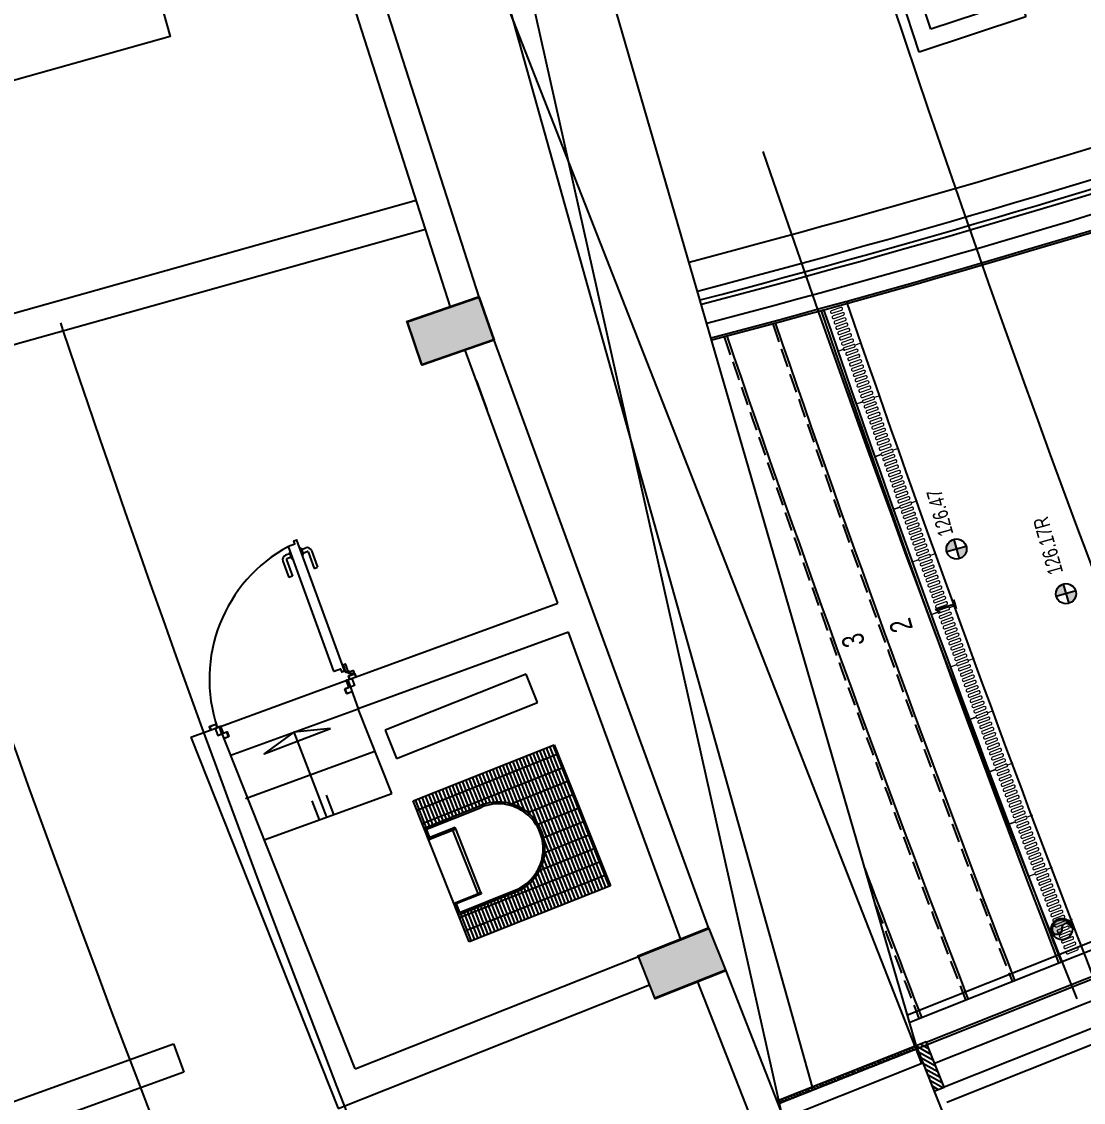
# Model space of a CAD drawing. Header units: centimetres. Extents: x 139057 to 200038, y 34824 to 80516.
# Drawn here: x 172895 to 173594, y 60228 to 60940 of the extents above; entities that cross this region are included whole.
import ezdxf

# ---------------------------------------------------------------- set-up
doc = ezdxf.new("R2010")
doc.units = ezdxf.units.CM
doc.header["$LTSCALE"] = 100
for name, pattern in [('A0SHT-SGRM$0$HIDDEN', [9.524999999999999, 6.35, -3.175]), ('BASE130.50$0$HIDDEN', [9.524999999999999, 6.35, -3.175]), ('HIDDEN', [0.5, 0.25, -0.25]), ('HIDDEN2', [0.175, 0.125, -0.05])]:
    doc.linetypes.add(name, pattern=pattern)
doc.layers.get('0').update_dxf_attribs({"lineweight": 0})
for name, color, linetype in [('0-XREF', 7, 'Continuous'), ('0.05', 57, 'Continuous'), ('0.10', 8, 'Continuous'), ('0.10 Intonaco', 8, 'Continuous'), ('0.15', 9, 'Continuous'), ('0.15 E1-E2_Serramenti', 9, 'Continuous'), ('0.20 Cementi Armati', 4, 'Continuous'), ('0.20 Murature', 50, 'Continuous'), ('0.20 Vetrate', 3, 'Continuous'), ('A-50-TESTI', 7, 'Continuous'), ('A-BALAUSTRA-CANALINA BICI', 1, 'Continuous'), ('A-COSTR', 1, 'Continuous'), ('A-QUOTE ALTIMETRICHE', 1, 'Continuous'), ('A-SCALA', 1, 'Continuous'), ('A-SCALA-PEDATA-SOTTO', 2, 'HIDDEN2'), ('A_PROIEZ SOPRA', 253, 'HIDDEN'), ('A_PROIEZ SOTTO', 252, 'Continuous'), ('A_RIV_PIETRA', 3, 'Continuous'), ('E1-E2_124$0$A-ANNO-TEXT', 7, 'Continuous'), ('E1-E2_124$0$A-BYND', 7, 'Continuous')]:
    doc.layers.add(name, color=color, linetype=linetype)
doc.layers.add('410_STRUTTURE_001-AM_0', color=7, linetype='Continuous', lineweight=0)
doc.layers.add('L_canaline scale', color=7, linetype='Continuous', lineweight=0, true_color=0x5b5b5b)
doc.layers.add('M_FOROMETRIE', color=7, linetype='Continuous', true_color=0xfa05cd)
doc.styles.get("Standard").update_dxf_attribs({"font": 'arial.ttf'})

# ---------------------------------------------------------------- blocks, each defined once
blk = doc.blocks.new('carotatrice 140')
h = blk.add_hatch(color=256)
edge = h.paths.add_edge_path()
edge.add_arc((-0.1059836360490228, 0.0001875981688499451), 62.49999999570016, -90.20196108935022, 90.20196108935028, ccw=False)
edge.add_arc((-0.1084911930159088, -31.24999738774146), 31.25018571027872, 269.6006753158089, 449.8010872161902)
edge.add_arc((-0.1603714909131422, 31.24991349480542), 31.25032499402602, 89.89656760042521, 270.29403250654775, ccw=False)
edge.add_arc((-0.2151232830097673, 62.50019412387371), 0.1111659710214659, 180.2034860361724, 359.9966212421752, ccw=False)
blk.add_lwpolyline([(-0.326288552954793, 62.49979931861162, -1.003531113011555), (-0.326288552954793, -62.49942412227392, 1.001750454913192), (-6.724148988723755e-07, 0, -1.003474564946119), (-0.103957312181592, 62.50018756836653, -0.9981963915986242)], format="xyb", close=True)
blk.add_circle((-0.1059836354106665, 0.0001875832676887512), 70)
blk = doc.blocks.new('canalina scale')
at = {"layer": 'L_canaline scale'}
for points in [[(-0.01618929952383768, -39.52620810829103), (0, 0)], [(-9.250910729169867, -114.7603216171265), (-9.223864287137994, -48.72634356282651)], [(9.183946155011645, -48.73388310149312), (9.156899712979772, -114.7678611557931)], [(27.59175660461186, -48.74142264202238), (27.56471016257999, -114.7754006963223)], [(45.97252061218021, -114.7829402312637), (45.99956705421209, -48.74896217882634)], [(64.40737749636172, -48.75650172121824), (64.38033105432986, -114.7904797755182)], [(82.78814150393008, -114.7980193141848), (82.81518794596194, -48.76404126174749)], [(101.2229983881116, -48.77158080041411), (101.1959519535303, -114.8055588509888)], [(119.6037623956799, -114.8130983933807), (119.6308088451624, -48.77912033721807)], [(138.038619287312, -48.78665987960997), (138.0115728452801, -114.8206379339099)], [(156.4193832874298, -114.8281774744392), (156.4464297294617, -48.79419941827658)], [(174.8542401790619, -48.8017389532179), (174.82719373703, -114.8357170093805)], [(193.2350041791796, -114.843256553635), (193.2620506286621, -48.80927849374715)], [(211.6698610708117, -48.81681803613905), (211.6428146287799, -114.8507960923016)], [(230.0506250709295, -114.8583356291056), (230.0776715129614, -48.82435757666831)], [(248.4854819625616, -48.83189711160962), (248.4584355205297, -114.8658751677722)], [(266.8662459626794, -114.8734147120268), (266.8932924121618, -48.83943665213888)], [(285.2740564122796, -114.8809542506934), (285.3011028543115, -48.84697619453078)], [(303.7089133039117, -48.85451573506003), (303.6818668618798, -114.8884937856347)], [(322.08967731148, -114.8960333243013), (322.1167237535119, -48.86205527000135)], [(340.5245342031121, -48.86959481053061), (340.4974877536297, -114.9035728685558)], [(366.5126821398735, -39.67633236944682), (366.5281558409333, -1.897233329713412)], [(-0.06624898314478984, -161.747095650062), (-0.05077527463438404, -123.9679966103286)]]:
    blk.add_lwpolyline(points, dxfattribs=at)
for centre, start, end in [((-0.01995906233788432, -48.73011333495378), 359.9765325365727, 179.9765325365727), ((36.79566182941198, -48.74519241042436), 359.9765325365727, 179.9765325365727), ((73.61128272116183, -48.76027149334551), 359.9765325365727, 179.9765325365727), ((110.4269036129117, -48.77535056881609), 359.9765325365727, 179.9765325365727), ((147.2425245046616, -48.79042964801195), 359.9765325365727, 179.9765325365727), ((184.058145403862, -48.80550872534517), 359.9765325365727, 179.9765325365727), ((220.8737662956119, -48.82058780454103), 359.9765325365727, 179.9765325365727), ((257.6893871873617, -48.8356668837369), 359.9765325365727, 179.9765325365727), ((294.5050080791116, -48.85074596293276), 359.9765325365727, 179.9765325365727), ((331.3206289708614, -48.86582504212863), 359.9765325365727, 179.9765325365727), ((-0.0470055043697568, -114.7640913855284), 179.9765325365727, 359.9765325365727), ((36.7686153873801, -114.7791704647243), 179.9765325365727, 359.9765325365727), ((73.58423627912997, -114.7942495439202), 179.9765325365727, 359.9765325365727), ((110.3998571708798, -114.809328623116), 179.9765325365727, 359.9765325365727), ((147.2154780626297, -114.8244077023119), 179.9765325365727, 359.9765325365727), ((184.0310989618301, -114.8394867815078), 179.9765325365727, 359.9765325365727), ((220.84671985358, -114.8545658607036), 179.9765325365727, 359.9765325365727), ((257.6623407453299, -114.8696449398995), 179.9765325365727, 359.9765325365727), ((294.4779616370797, -114.8847240172327), 179.9765325365727, 359.9765325365727), ((331.293582521379, -114.8998030964286), 179.9765325365727, 359.9765325365727)]:
    blk.add_arc(centre, 9.203905995213425, start, end, dxfattribs=at)
blk = doc.blocks.new('qqp')
at = {"linetype": 'ByBlock'}
h = blk.add_hatch(color=0, dxfattribs=at)
h.paths.add_polyline_path([(0.3315280439564958, 0, 0.414213562373095), (0, 0.3315280439564958), (0, 0)])
h.paths.add_polyline_path([(0, 0), (-0.3315280439564958, 0, 0.414213562373095), (0, -0.3315280439564958)])
at = {"color": 0, "linetype": 'ByBlock', "lineweight": -3}
for p, q in [((0.3315280439564958, 0), (-0.3315280439564958, 0)), ((0, -0.3315280439564958), (0, 0.3315280439564958))]:
    blk.add_line(p, q, dxfattribs=at)
blk.add_circle((0, 0), 0.3315280439564958, dxfattribs=at)
blk = doc.blocks.new('SCALA_E1_E2')
at = {"layer": 'A-BALAUSTRA-CANALINA BICI', "color": 1, "linetype": 'Continuous', "ltscale": 10}
for p, q in [((14891739.62327963, 36653391.32932927), (14892489.02980554, 36646273.38464767)), ((14891920.44301213, 36653392.99287745), (14892656.10726155, 36646405.57383236))]:
    blk.add_line(p, q, dxfattribs=at)
at = {"layer": 'A-BALAUSTRA-CANALINA BICI', "color": 1, "linetype": 'Continuous', "ltscale": 10, "elevation": -0.9999999999982679}
for points in [[(14896598.89250774, 36653436.03478488, 0.01749670258433129), (14896691.85204045, 36648482.7146306), (14896782.22942747, 36646870.79241511)], [(14896612.8964414, 36653436.16362158, 0.01749790444718006), (14896705.83097036, 36648483.48259412), (14896796.20747381, 36646871.57613736)], [(14896712.92459766, 36653437.0838843, 0.01750650318801326), (14896805.6804721, 36648488.96800412), (14896920.51488156, 36646440.84355813)], [(14896842.96133482, 36653438.28022707, 0.01751771844706456), (14896935.48483139, 36648496.0989115), (14897025.84680651, 36646884.4515743)]]:
    blk.add_lwpolyline(points, format="xyb", dxfattribs=at)
at = {"layer": 'A-COSTR', "linetype": 'BASE130.50$0$HIDDEN', "ltscale": 10}
blk.add_line((14891970.67071558, 36653393.45497417), (14892694.7598723, 36646515.97741843), dxfattribs=at)
at = {"layer": 'A-SCALA', "linetype": 'Continuous', "ltscale": 10}
for points in [[(14891929.41397942, 36653307.78565446, -0.002156459788867792), (14892972.97073532, 36653402.67617122, -0.002156459788867792)], [(14891963.96846105, 36652979.58343022, -0.009589478656996121), (14896597.26415832, 36653331.40594718)], [(14891998.52295194, 36652651.38111778, -0.009535486790784564), (14896593.15866066, 36653000.64165417)], [(14892033.07745221, 36652323.17871645, -0.009484411470494308), (14896590.59892806, 36652669.96119907)], [(14891870.64620524, 36652146.8593329, -0.009855114232184005), (14896599.71008552, 36652510.22082593)]]:
    blk.add_lwpolyline(points, format="xyb", dxfattribs=at)
at = {"layer": 'A-SCALA-PEDATA-SOTTO', "ltscale": 10}
for points in [[(14891927.51696659, 36653327.69548476, -0.001631365749009974), (14892717.02525639, 36653400.3214634, -0.001631365749009974)], [(14891962.07198536, 36652999.49331168, -0.009589478656974692), (14896596.13256841, 36653351.37390913, -0.009589478656974692)], [(14891996.62701633, 36652671.29105069, -0.009535486790786824), (14896592.0233004, 36653020.6094021, -0.009535486790786824)]]:
    blk.add_lwpolyline(points, format="xyb", dxfattribs=at)
at = {"layer": 'A-SCALA-PEDATA-SOTTO', "linetype": 'BASE130.50$0$HIDDEN', "ltscale": 10}
blk.add_lwpolyline([(14892031.18205964, 36652343.08870106, -0.009484411470483697), (14896589.46003337, 36652689.92874571, -0.009484411470483697)], format="xyb", dxfattribs=at)
at = {"layer": 'A_PROIEZ SOPRA', "linetype": 'BASE130.50$0$HIDDEN', "ltscale": 10}
for centre, radius, start, end in [((14903657.1204299, 36543242.23796318), 109695.080031309, 88.13640179388508, 96.22109884746959), ((14903657.12042994, 36543242.2379714), 108575.0800231003, 92.13998682476965, 96.21389974565538)]:
    blk.add_arc(centre, radius, start, end, dxfattribs=at)
at = {"layer": 'A_PROIEZ SOTTO', "linetype": 'BASE130.50$0$HIDDEN', "ltscale": 10}
for points in [[(14898088.43259197, 36650869.49300328), (14898054.90351539, 36651608.73367093), (14898798.67153827, 36651640.73216819), (14898828.75627827, 36650901.34331778)], [(14898202.88485933, 36650994.52798852), (14898180.23009779, 36651494.01448662), (14898683.66072882, 36651515.67315326), (14898703.98823795, 36651016.08653177)]]:
    blk.add_lwpolyline(points, close=True, dxfattribs=at)
for centre, radius, start, end in [((14967402.79545569, 36652295.86768111), 70479.18525061435, 179.0705668661328, 182.816641647077), ((14967402.79545569, 36652295.86768111), 70279.34899362874, 179.0664243577131, 183.0331633541221), ((14899748.45336766, 36647845.57565231), 2930.44377496567, 32.6176130933373, 150.874995132367), ((14899748.45336766, 36647845.57565231), 2630.44377496567, 18.76373717065815, 163.8446934458029)]:
    blk.add_arc(centre, radius, start, end, dxfattribs=at)
at = {"layer": 'A_RIV_PIETRA'}
for centre, radius, start, end in [((14967402.79545569, 36652295.86768111), 70539.18525061435, 179.0718060539537, 182.816641647077), ((14899748.45336766, 36647845.57565231), 2570.44377496567, 18.96599387345778, 163.6177927959278)]:
    blk.add_arc(centre, radius, start, end, dxfattribs=at)
at = {"layer": 'E1-E2_124$0$A-ANNO-TEXT'}
blk.add_lwpolyline([(14891637.21385702, 36653390.38715881), (14899429.53799861, 36653462.0768275), (14899412.68315717, 36653785.93572213)], dxfattribs=at)
at = {"layer": 'L_canaline scale'}
for points in [[(14896299.68241928, 36652543.2623935), (14896295.7739319, 36652609.18060581)], [(14896304.41693128, 36652618.91314571), (14896302.47676806, 36652651.63477936)], [(14896314.14947117, 36652610.27014633), (14896318.05795855, 36652544.35193402)], [(14896332.52501046, 36652611.35968686), (14896336.43349784, 36652545.44147453)], [(14896354.80903711, 36652546.53101505), (14896350.90054973, 36652612.44922739)], [(14896369.27608901, 36652613.53876789), (14896373.18457639, 36652547.62055558)], [(14896391.56011567, 36652548.71009609), (14896387.65162829, 36652614.62830842)], [(14896406.02716757, 36652615.71784894), (14896409.93565495, 36652549.79963662)], [(14896428.31119422, 36652550.88917714), (14896424.40270686, 36652616.80738945)], [(14896442.77824613, 36652617.89692997), (14896446.68673351, 36652551.97871765)], [(14896465.06227278, 36652553.06825817), (14896461.1537854, 36652618.9864705)], [(14896479.52932467, 36652620.07601102), (14896483.43781205, 36652554.1577987)], [(14896501.81335133, 36652555.24733921), (14896497.90486396, 36652621.16555154)], [(14896516.28040324, 36652622.25509206), (14896520.18889062, 36652556.33687973)], [(14896538.56442989, 36652557.42642026), (14896534.65594251, 36652623.34463257)], [(14896553.03148178, 36652624.4341731), (14896556.93996916, 36652558.51596078)], [(14896575.31550843, 36652559.60550129), (14896571.40702107, 36652625.52371363)], [(14896311.35512241, 36652501.89776047), (14896309.41495919, 36652534.61939412)], [(14892078.45050081, 36652201.18671374), (14892072.29389044, 36652266.93306831)], [(14892090.6215222, 36652268.64930168), (14892096.77813255, 36652202.90294711)], [(14892115.40241298, 36652206.95519643), (14892109.24580261, 36652272.701551)], [(14892127.57343436, 36652274.41778437), (14892133.73004472, 36652208.67142981)], [(14892154.69746267, 36652211.57867879), (14892148.5408523, 36652277.32503335)], [(14892166.86848406, 36652279.04126672), (14892173.02509441, 36652213.29491216)], [(14892193.96084834, 36652216.18766747), (14892187.80423797, 36652281.93402204)], [(14892206.13186973, 36652283.65025541), (14892212.28848008, 36652217.90390085)], [(14892229.80451978, 36652220.81114983), (14892223.64790941, 36652286.55750439)], [(14892241.97554117, 36652288.27373777), (14892248.13215152, 36652222.5273832)]]:
    blk.add_lwpolyline(points, dxfattribs=at)
for centre, radius, start, end in [((14896304.96170155, 36652609.72537607), 9.203905995213425, 3.393264760640148, 183.3932647606402), ((14896341.7127801, 36652611.90445712), 9.203905995213425, 3.393264760640148, 183.3932647606402), ((14896378.46385866, 36652614.08353815), 9.203905995213425, 3.393264760640148, 183.3932647606402), ((14896415.2149372, 36652616.26261919), 9.203905995213425, 3.393264760640148, 183.3932647606402), ((14896451.96601577, 36652618.44170024), 9.203905995213425, 3.393264760640148, 183.3932647606402), ((14896488.71709431, 36652620.62078127), 9.203905995213425, 3.393264760640148, 183.3932647606402), ((14896525.46817287, 36652622.79986232), 9.203905995213425, 3.393264760640148, 183.3932647606402), ((14896562.21925143, 36652624.97894336), 9.203905995213425, 3.393264760640148, 183.3932647606402), ((14896308.87018893, 36652543.80716376), 9.203905995213425, 183.3932647606402, 3.393264760640148), ((14896345.62126748, 36652545.98624479), 9.203905995213425, 183.3932647606402, 3.393264760640148), ((14896382.37234602, 36652548.16532584), 9.203905995213425, 183.3932647606402, 3.393264760640148), ((14896419.12342458, 36652550.34440688), 9.203905995213425, 183.3932647606402, 3.393264760640148), ((14896455.87450314, 36652552.52348791), 9.203905995213425, 183.3932647606402, 3.393264760640148), ((14896492.62558169, 36652554.70256896), 9.203905995213425, 183.3932647606402, 3.393264760640148), ((14896529.37666025, 36652556.88165), 9.203905995213425, 183.3932647606402, 3.393264760640148), ((14896566.12773881, 36652559.06073103), 9.203905995213425, 183.3932647606402, 3.393264760640148), ((14892081.45770631, 36652267.79118499), 9.203905995213423, 5.349682469042821, 185.3496824690428), ((14892118.40961848, 36652273.55966768), 9.203905995213423, 5.349682469042821, 185.3496824690428), ((14892157.70466817, 36652278.18315004), 9.203905995213423, 5.349682469042821, 185.3496824690428), ((14892196.96805384, 36652282.79213873), 9.203905995213423, 5.349682469042821, 185.3496824690428), ((14892232.81172528, 36652287.41562108), 9.203905995213423, 5.349682469042821, 185.3496824690428), ((14892087.61431667, 36652202.04483042), 9.203905995213423, 185.3496824690428, 5.349682469042821), ((14892124.56622883, 36652207.81331311), 9.203905995213423, 185.3496824690428, 5.349682469042821), ((14892163.86127853, 36652212.43679547), 9.203905995213423, 185.3496824690428, 5.349682469042821), ((14892203.1246642, 36652217.04578415), 9.203905995213423, 185.3496824690428, 5.349682469042821), ((14892238.96833564, 36652221.66926651), 9.203905995213423, 185.3496824690428, 5.349682469042821)]:
    blk.add_arc(centre, radius, start, end, dxfattribs=at)
at = {"layer": 'A-QUOTE ALTIMETRICHE', "xscale": 200, "yscale": 200, "zscale": 200}
for p in [(14894836.9646908, 36652255.19374036), (14894359.10796785, 36651639.95019897)]:
    blk.add_blockref('qqp', p, dxfattribs=at)
at = {"layer": 'L_canaline scale'}
for p, rotation in [((14895200.76421447, 36652580.70848475), 3.950300810547084), ((14895567.92867256, 36652605.49057426), 3.772444187010364), ((14895935.16828952, 36652629.13280329), 3.594588533214302), ((14894099.75716902, 36652499.52549629), 4.483868825472804), ((14894466.67492589, 36652527.72569048), 4.306012659110282), ((14894833.67845317, 36652554.78677355), 4.128156633810814), ((14893366.19310802, 36652439.70887239), 4.83958145573974), ((14893732.92871816, 36652470.18646269), 4.661725256355686), ((14892266.57865552, 36652341.44775301), 5.373149646798849), ((14892633.01454427, 36652375.33920743), 5.195293665566536), ((14892999.55387242, 36652408.09301909), 5.017437576562791)]:
    blk.add_blockref('canalina scale', p, dxfattribs=dict(at, rotation=rotation))
at = {"layer": 'M_FOROMETRIE', "rotation": 354.3441283156231}
blk.add_blockref('carotatrice 140', (14892239.73527235, 36652262.41751147), dxfattribs=at)
at = {"layer": 'A-50-TESTI', "char_height": 144, "width": 6247.32334867537, "attachment_point": 1}
for s, insert in [('{\\fSwis721 LtCn BT|b0|i0|c0|p34;3}', (14894401.21248429, 36653145.87718685)), ('{\\fSwis721 LtCn BT|b0|i0|c0|p34;2}', (14894409.71628293, 36652815.53787006)), ('{\\fSwis721 LtCn BT|b0|i0|c0|p34;1}', (14894446.66307699, 36652499.43072121))]:
    blk.add_mtext(s, dxfattribs=dict(at, insert=insert))
at = {"layer": 'A-QUOTE ALTIMETRICHE', "char_height": 100, "width": 1735.36759685427, "attachment_point": 1}
for s, insert in [('{\\fSwis721 LtCn BT|b0|i0|c0|p34;   126.47}', (14894853.73942901, 36652346.26028714)), ('{\\fSwis721 LtCn BT|b0|i0|c0|p34;   126.17R}', (14894415.31805366, 36651718.71912084))]:
    blk.add_mtext(s, dxfattribs=dict(at, insert=insert))
blk = doc.blocks.new('A$C2B0A02D4')
blk.add_arc((-0.01190599561810757, 1.005330809030873), 0.9950857650293585, 278.4314814962906, 358.5328922875412)
at = {"layer": '0.15 E1-E2_Serramenti'}
for p, q in [((0.1040000148433933, 1.064000013070896), (0.07400001484339214, 1.064000013070896)), ((0.07400001484339214, 1.064000013070896), (0.07400001484339214, 1.062500013070895)), ((0.1040000148433933, 1.062500013070895), (0.07400001484339214, 1.062500013070895)), ((0.07650001484338986, 1.028500013070911), (0.07650001484338986, 0.9820000130708877)), ((0.07800001484338281, 1.028500013070911), (0.07800001484341124, 0.9820000130708877)), ((0.1040000148433933, 1.030500013070906), (0.07850001484337099, 1.030500013070913)), ((0.1040000148433933, 1.029000013070906), (0.07850001484337099, 1.029000013070913)), ((0.1045000148433815, 1.062000013070893), (0.1045000148433815, 1.031000013070908)), ((0.1060000148433744, 1.062000013070893), (0.1060000148434028, 1.031000013070908)), ((0.01050001484341578, 0.9785000130709065), (0.009000014843422832, 0.9785000130709065)), ((0.009000014843422832, 0.9785000130709065), (0.009000014843422832, 0.959500013070901)), ((0.01050001484341578, 0.9785000130709065), (0.01050001484341578, 0.959500013070901)), ((0.05300001484340555, 0.9590000130708987), (0.01100001484340396, 0.9590000130708987)), ((0.05300001484340555, 0.9575000130709057), (0.01100001484340396, 0.9575000130708915)), ((0.05350001484339373, 0.9795000130708829), (0.05350001484339373, 0.9595000130709082)), ((0.05500001484338668, 0.9795000130708829), (0.05500001484338668, 0.9595000130709082)), ((0.07600001484340169, 0.9815000130708853), (0.05550001484340328, 0.9815000130708853)), ((0.07600001484340169, 0.9800000130708852), (0.05550001484340328, 0.9800000130708852))]:
    blk.add_line(p, q, dxfattribs=at)
at = {"layer": '0.15 E1-E2_Serramenti', "ltscale": 0.02}
for p, q in [((0.01100001484340396, 0.9565000130709009), (0.01100001484340396, 0.942000013070917)), ((0.01300001484338509, 0.9575000130708986), (0.01300001484338509, 0.9525000130708889)), ((0.01300001484338509, 0.9525000130708889), (0.03553758722128464, 0.952500013070896)), ((0.01600001484339941, 0.9370000130709144), (0.03500001471482506, 0.9370000130709002)), ((0.03553758722128464, 0.952500013070896), (0.03880386219577758, 0.9435259963327596)), ((0.03903862491233667, 0.9575000130708986), (0.04381235211548073, 0.9443843053736884)), ((0.04650001480283095, 0.9306557241230919), (0.04650001542847804, 0.8820000124139256)), ((0.06200001484339168, 0.9233637483361861), (0.04708898308132348, 0.9310677814132475)), ((0.0642951151027944, 0.927805877870469), (0.04980325185391621, 0.9352933405490305)), ((0.06700001484341556, 0.8770000124612025), (0.05150001542847349, 0.877000012413923)), ((0.06200001484339168, 0.9233637483361861), (0.06200001484339168, 0.8790000124459567)), ((0.06700001483730489, 0.879000012461205), (0.06200001484339168, 0.8790000124459567)), ((0.06700001484338713, 0.9160000130709065), (0.06700001484341556, 0.9233637483361576)), ((0.06700001484338713, 0.9160000130709065), (0.06700001484341556, 0.001000013070878936)), ((0.08700001484336894, 0.9170000130708971), (0.06800001484339191, 0.9170000130709042)), ((0.08800001484337372, 0.8980000130708916), (0.08800001484337372, 0.9160000130708994)), ((0.08800001484337372, 0.9039318803910916), (0.08800001484337372, 0.898931880391082)), ((0.1330000148433896, 0.8970000130709224), (0.0890000148433785, 0.8970000130708939)), ((0.1340000148433944, 0.8960000130709247), (0.1340000148433944, 0.02100001307086075)), ((1.484340828028508e-08, 0.1000000130709111), (1.484337985857564e-08, 0.2150000130709202)), ((0.02500001484338554, 0.2150000130709131), (1.484337985857564e-08, 0.2150000130709202)), ((0.02500001484338554, 0.1000000130709111), (0.02500001484338554, 0.2150000130709131)), ((0.1760000148434244, 0.1000000130709111), (0.1760000148434244, 0.2150000130709131)), ((0.1760000148434244, 0.2150000130709131), (0.2010000148434301, 0.2150000130709202)), ((0.2010000148434017, 0.1000000130709111), (0.2010000148434301, 0.2150000130709202)), ((0.05950001484339396, 0.09500001307090145), (0.03000001484340942, 0.09500001307090855)), ((0.05950001484339396, 0.06100001307090963), (0.05950001484339396, 0.1040000130709089)), ((0.06700001484338713, 0.1050000130708995), (0.06050001484337031, 0.1050000130709066)), ((0.1340000148434228, 0.1050000130708995), (0.1405000148434397, 0.1050000130709066)), ((0.141500014843416, 0.06100001307090963), (0.141500014843416, 0.1040000130709089)), ((0.141500014843416, 0.09500001307090145), (0.1710000148434005, 0.09500001307090855)), ((0.05950001484339396, 0.07000001307090997), (0.03000001484340942, 0.07000001307090997)), ((0.06700001484338713, 0.06000001307091196), (0.06050001484339873, 0.06000001307091196)), ((0.08700001484336894, 1.307088837165793e-08), (0.06800001484339191, 1.307088126623057e-08)), ((0.08800001484337372, 0.01900001307089383), (0.08800001484337372, 0.001000013070886041)), ((0.1330000148433896, 0.02000001307086308), (0.0890000148433785, 0.0200000130708915)), ((0.1340000148434228, 0.06000001307091196), (0.1405000148434112, 0.06000001307091196)), ((0.141500014843416, 0.07000001307090997), (0.1710000148434005, 0.07000001307090997))]:
    blk.add_line(p, q, dxfattribs=at)
at = {"layer": '0.15 E1-E2_Serramenti'}
for points in [[(0.06900001484339668, 0.9815000130708853), (0.03900001484339555, 0.9815000130708853), (0.03900001484339555, 1.031500013070882), (0.06900001484339668, 1.031500013070882)], [(0.9690000148434024, 0.9815000130708782), (0.9990000148434035, 0.9815000130708782), (0.9990000148434035, 1.031500013070875), (0.9690000148434024, 1.031500013070875)]]:
    blk.add_lwpolyline(points, close=True, dxfattribs=at)
blk.add_lwpolyline([(0.9340000148433774, 1.029000013070899, -0.414213562373095), (0.9320000148433678, 1.031000013070901), (0.9320000148433962, 1.062000013070886, -0.4142135623729161), (0.9340000148433774, 1.064000013070888), (0.9640000148433785, 1.064000013070888), (0.9640000148433785, 1.062500013070888), (0.9340000148433774, 1.062500013070888, 0.4142135623729161), (0.9335000148433892, 1.062000013070886), (0.9335000148433892, 1.031000013070901, 0.414213562373095), (0.9340000148433774, 1.030500013070899), (0.9595000148433996, 1.030500013070906, -0.4142135623731367), (0.9615000148433808, 1.028500013070904), (0.9615000148433808, 0.9820000130708806, 0.4142135623731367), (0.962000014843369, 0.9815000130708782), (0.9825000148433674, 0.9815000130708782, -0.4142135623730013), (0.9845000148433769, 0.9795000130708758), (0.9845000148433769, 0.959500013070901, 0.4142135623730013), (0.9850000148433651, 0.9590000130708916), (1.027000014843367, 0.9590000130708916, 0.4142135623730472), (1.027500014843383, 0.9595000130708939), (1.027500014843355, 0.9785000130708994), (1.029000014843376, 0.9785000130708994), (1.029000014843348, 0.9595000130708939, -0.4142135623730472), (1.027000014843367, 0.9575000130708915), (0.9850000148433651, 0.9575000130708986, -0.4142135623730013), (0.983000014843384, 0.959500013070901), (0.9830000148433555, 0.9795000130708758, 0.4142135623730013), (0.9825000148433674, 0.9800000130708781), (0.962000014843369, 0.9800000130708781, -0.4142135623731367), (0.9600000148433878, 0.9820000130708806), (0.9600000148433878, 1.028500013070904, 0.4142135623731367), (0.9595000148433996, 1.029000013070906)], format="xyb", close=True, dxfattribs=at)
at = {"layer": '0.15 E1-E2_Serramenti', "ltscale": 0.02}
blk.add_circle((0.04250001484339805, 0.9370000130709002), 0.007500000128580098, dxfattribs=at)
at = {"layer": '0.15 E1-E2_Serramenti'}
for centre, radius, start, end in [((0.07850001484337099, 1.028500013070911), 0.002, 90, 180.0000000000082), ((0.07850001484337099, 1.028500013070911), 0.0005, 90, 180.0000000000082), ((0.1040000148433933, 1.062000013070893), 0.002, 3.50115459335504e-11, 90), ((0.1040000148433933, 1.062000013070893), 0.0005, 3.50115459335504e-11, 90), ((0.1040000148433933, 1.031000013070908), 0.0005, 270, 0), ((0.1040000148433933, 1.031000013070908), 0.002, 270, 0), ((0.05300001484340555, 0.9595000130709082), 0.0005, 270, 359.9999999999817), ((0.05300001484340555, 0.9595000130709082), 0.002, 270, 359.9999999999817), ((0.05550001484340328, 0.9795000130708829), 0.002, 90, 179.9999999999817), ((0.05550001484340328, 0.9795000130708829), 0.0005, 90, 179.9999999999817), ((0.07600001484340169, 0.9820000130708877), 0.0005, 270, 8.142219984546603e-12), ((0.07600001484340169, 0.9820000130708877), 0.002, 270, 8.142219984546603e-12)]:
    blk.add_arc(centre, radius, start, end, dxfattribs=at)
at = {"layer": '0.15 E1-E2_Serramenti', "ltscale": 0.02}
for centre, radius, start, end in [((0.01100001484340396, 0.959500013070901), 0.002, 180.0000000000187, 270.000000000009), ((0.01100001484340396, 0.959500013070901), 0.0005, 180.0000000000187, 270.000000000009), ((0.01200001484340874, 0.9565000130709009), 0.001, 90, 180.0000000000192), ((0.01600001484339941, 0.942000013070917), 0.005, 180, 270.0000000000065), ((0.0620000148434201, 0.923363748336179), 0.005, 359.9999999997557, 62.67610869870013), ((0.05150001542847349, 0.8820000124139256), 0.005, 180, 270.0000000000065), ((0.06800001484339191, 0.9160000130709065), 0.001, 89.99999999995929, 179.9999999999968), ((0.08700001484336894, 0.9160000130708994), 0.001, 2.157688295904849e-11, 89.99999999996092), ((0.0890000148433785, 0.8980000130708916), 0.001, 180.0000000000203, 270.0000000000358), ((0.1330000148433896, 0.8960000130709247), 0.001, 7.735108985319272e-12, 90.00000000001954), ((0.03000001484340942, 0.1000000130709111), 0.03, 180.0000000000029, 270), ((0.03000001484340942, 0.1000000130709111), 0.004999999999999998, 180.0000000000029, 270), ((0.06050001484337031, 0.1040000130709089), 0.001, 89.9999999999886, 180.0000000000057), ((0.1405000148434397, 0.1040000130709089), 0.001, 359.9999999999943, 90.0000000000106), ((0.1710000148434005, 0.1000000130709111), 0.03, 270, 359.9999999999972), ((0.1710000148434005, 0.1000000130709111), 0.004999999999999998, 270, 359.9999999999972), ((0.06050001484339873, 0.06100001307090963), 0.001, 180.0000000000029, 270), ((0.06800001484339191, 0.001000013070878936), 0.001, 180.0000000000033, 270.0000000000407), ((0.08700001484336894, 0.001000013070886041), 0.001, 270.0000000000383, 359.9999999999785), ((0.0890000148433785, 0.01900001307089383), 0.001, 89.99999999996336, 179.9999999999796), ((0.1330000148433896, 0.02100001307086075), 0.001, 269.9999999999804, 359.9999999999923), ((0.1405000148434112, 0.06100001307090963), 0.001, 270, 359.9999999999972)]:
    blk.add_arc(centre, radius, start, end, dxfattribs=at)

msp = doc.modelspace()

# ---------------------------------------------------------------- hatches: boundary and pattern name
at = {"layer": '0.05', "ltscale": 50}
h = msp.add_hatch(dxfattribs=at)
h.set_pattern_fill('GRATE', color=256, scale=3, angle=111.66)
h.set_pattern_definition([(111.66, (4104737.505097541, -384252.1495507865), (-2.213111073407789, -0.8789146370722369), []), (201.6599999999999, (4104737.505097541, -384252.1495507865), (3.515658548288947, -8.852444293631157), [])])
h.paths.add_polyline_path([(173219.738546102, 60366.56005842399), (173182.5748319799, 60351.79321134251), (173185.486953436, 60344.46427723926), (173278.1959911591, 60381.95294851225), (173245.7077604836, 60463.71605679554), (173152.7752804054, 60426.78972274226), (173159.9020628693, 60408.85375411224), (173197.0657770546, 60423.62060121608, -1.016611839075649)])
h.paths.add_polyline_path([(173185.486953436, 60344.46427723926), (173189.7016144606, 60333.85724266779), (173282.6340945406, 60370.78357672107), (173278.1959911591, 60381.95294851225)])
h = msp.add_hatch(dxfattribs=at)
h.set_pattern_fill('ANSI31', color=256, scale=0.8, angle=105.66, style=0)
h.set_pattern_definition([(150.66, (4104231.314117121, -384455.4350321426), (-1.244577525176362, -2.214187612607812), [])])
h.paths.add_polyline_path([(173484.0860352, 60265.34171758008), (173484.4898187077, 60264.32551569652), (173485.8376296727, 60260.93348008555), (173495.8856309397, 60235.64567746383), (173502.4838372009, 60238.26744673562), (173495.1024575239, 60256.84416338217), (173495.0990269711, 60256.85259940636), (173491.4230496815, 60266.10493705582), (173491.1000089782, 60266.91802197111), (173490.6845924953, 60267.9636142717)])
h = msp.add_hatch(dxfattribs=at)
h.set_pattern_fill('ANSI31', color=256, scale=0.5, angle=105.66, style=0)
h.set_pattern_definition([(150.66, (4104738.345010559, -384253.9906412198), (-0.7778609532352261, -1.383867257879883), [])])
h.paths.add_polyline_path([(173392.3134238465, 60228.88022564512), (173393.0424537124, 60227.01780293298), (173484.8256008445, 60263.48348080528), (173484.0871436583, 60265.34215802115)])
at = {"layer": '410_STRUTTURE_001-AM_0'}
h = msp.add_hatch(color=256, dxfattribs=at)
h.paths.add_polyline_path([(173097.3597190237, 66917.94424411071, 1), (173132.3597190237, 66917.94424411071, 1)])
h.paths.add_polyline_path([(172464.0278316519, 67114.31689942045), (172425.2407945941, 67124.09267337037), (172393.4695292661, 66998.03480293018), (172432.2565663221, 66988.25902898771)])
h.paths.add_polyline_path([(172268.7627634505, 66557.0875554101), (172239.6106112773, 66564.1693647669), (172225.4469925767, 66505.86506042046), (172254.5991447499, 66498.7832510711)])
h.paths.add_polyline_path([(171904.4153998984, 66525.13660018308, 1), (171974.4153998984, 66525.13660018308, 1)])
h.paths.add_polyline_path([(171852.1739725998, 66563.613365093), (171803.3583940106, 66574.43183480365), (171792.5399242999, 66525.6162562163), (171841.355502891, 66514.79778650565)])
h.paths.add_polyline_path([(171939.4722675221, 67132.43510292632), (171987.7863424743, 67119.56070347292), (172000.6607419295, 67167.8747784288), (171952.3466669755, 67180.7491778822)])
h.paths.add_polyline_path([(172118.755045435, 67125.68212919099, 1), (172048.755045435, 67125.68212919099, 1)])
h.paths.add_polyline_path([(171575.4020752242, 65289.1204673664), (171624.9607316019, 65282.49177383047), (171631.5894251397, 65332.05043021005), (171582.030768762, 65338.67912374598)])
h.paths.add_polyline_path([(171698.3442291195, 65301.53604114961, 1), (171768.3442291195, 65301.53604114961, 1)])
h.paths.add_polyline_path([(172000.85312024, 65311.96289384526), (171999.4899485378, 65287.00129923385), (172079.3920958998, 65282.69570370924), (172080.7372251569, 65307.65827054691)])
h.paths.add_polyline_path([(172504.8985963861, 65260.35914362383, 1), (172469.8985963861, 65260.35914362383, 1)])
h.paths.add_polyline_path([(173206.6802780988, 65219.16983307314, 1), (173276.6802780988, 65219.16983307314, 1)])
h.paths.add_polyline_path([(173189.9447935472, 64670.8234884904, 1), (173259.9447935472, 64670.8234884904, 1)])
h.paths.add_polyline_path([(171897.3524127068, 64618.34626780611), (171927.326457637, 64617.09861061138), (171929.8132949347, 64677.04705272776), (171899.8392500045, 64678.29470992249)])
h.paths.add_polyline_path([(171707.5735444153, 64680.86396315855, 1), (171637.5735444153, 64680.86396315855, 1)])
h.paths.add_polyline_path([(171506.142188274, 64661.20356748414), (171555.9392036131, 64656.70276053411), (171560.4400105687, 64706.49977587324), (171510.6429952277, 64711.00058283073)])
h.paths.add_polyline_path([(171463.9049486393, 64032.07795883876), (171513.8628991755, 64030.0277934016), (171515.9130646071, 64079.98574394148), (171465.9551140709, 64082.0359093712)])
h.paths.add_polyline_path([(171511.6954636598, 63977.07735274148), (171513.7404157227, 64027.03551694912), (171463.7822515151, 64029.08046901387), (171461.7372994522, 63979.12230480623)])
h.paths.add_polyline_path([(171605.5459887484, 64055.92791824949, 1), (171675.5459887484, 64055.92791824949, 1)])
h.paths.add_polyline_path([(171905.9447454462, 64101.36842717391), (171880.9642293832, 64102.3559473471), (171877.6854318554, 64022.42307797235), (171902.6659479203, 64021.43555779171)])
h.paths.add_polyline_path([(173199.5859544488, 64122.30648230177, 1), (173269.5859544488, 64122.30648230177, 1)])
h.paths.add_polyline_path([(173235.5815770669, 63574.88579462629, 1), (173305.5815770669, 63574.88579462629, 1)])
h.paths.add_polyline_path([(172861.3538126039, 63523.01742986005), (172858.6470479245, 63552.89507074815), (172798.891766152, 63547.48154138934), (172801.5985308295, 63517.60390050125)])
h.paths.add_polyline_path([(172419.0581464382, 63501.44394651216, 1), (172489.0581464382, 63501.44394651216, 1)])
h.paths.add_polyline_path([(171880.4413315101, 63484.64360186618), (171855.4627520429, 63485.67895043802), (171852.0309130239, 63405.7525054903), (171877.009492491, 63404.71715691846)])
h.paths.add_polyline_path([(171602.6261898788, 63428.01032598477, 1), (171672.6261898788, 63428.01032598477, 1)])
h.paths.add_polyline_path([(171448.5199661913, 63390.69967883241), (171498.5195865413, 63390.50483290267), (171498.7144324692, 63440.50445325088), (171448.714812121, 63440.69929918063)])
h.paths.add_polyline_path([(171461.0238141814, 62750.09874701661), (171510.984733312, 62752.07524890613), (171509.0082314262, 62802.036168033), (171459.0473122975, 62800.05966615093)])
h.paths.add_polyline_path([(171629.1265570564, 62798.43110591334, 1), (171699.1265570564, 62798.43110591334, 1)])
h.paths.add_polyline_path([(171855.4706596421, 62863.53864889753), (171830.5112730233, 62864.96356943411), (171825.83289633, 62785.10039323729), (171850.7922829489, 62783.67547270071)])
h.paths.add_polyline_path([(172533.4495628538, 62914.12447109979, 1), (172463.4495628538, 62914.12447109979, 1)])
h.paths.add_polyline_path([(172926.5678030649, 62958.34697044802), (172922.4660834844, 62988.06524591309), (172863.0295325579, 62979.86180675191), (172867.1312521385, 62950.14353129428)])
h.paths.add_polyline_path([(173367.848414837, 63029.82835367483, 1), (173297.848414837, 63029.82835367483, 1)])
h.paths.add_polyline_path([(173386.24267285, 62488.3931721614, 1), (173456.24267285, 62488.3931721614, 1)])
h.paths.add_polyline_path([(172594.1182385056, 62403.89431955826), (172652.4836014627, 62417.80418680024), (172638.5737342151, 62476.16954975736), (172580.208371258, 62462.25968251538)])
h.paths.add_polyline_path([(171941.7560345145, 62169.41576395345), (171966.3008515878, 62174.16479898405), (171951.2206217578, 62252.73069991332), (171926.6758046827, 62247.98166488272)])
h.paths.add_polyline_path([(171685.3039133685, 62168.54042054874, 1), (171755.3039133685, 62168.54042054874, 1)])
h.paths.add_polyline_path([(171551.442291808, 62111.48003848058), (171547.286914826, 62161.30706771624), (171497.4598855941, 62157.15169073057), (171501.615262576, 62107.32466150236)])
h.paths.add_polyline_path([(171564.3336824613, 61513.0765124948), (171570.6717270022, 61463.47984737319), (171620.2683921257, 61469.81789191228), (171613.9303475829, 61519.4145570339)])
h.paths.add_polyline_path([(171635.855889632, 61377.34213758421), (171643.1053991994, 61348.23123565477), (171691.6235690775, 61360.31375160229), (171684.3740595119, 61389.42465353173)])
h.paths.add_polyline_path([(171771.3557679529, 61539.72320581388, 1), (171841.3557679529, 61539.72320581388, 1)])
h.paths.add_polyline_path([(172069.2127251948, 61642.89797815841), (172044.6679081196, 61638.14894312781), (172059.7481379533, 61559.58304219854), (172084.2929550285, 61564.33207722914)])
h.paths.add_polyline_path([(171984.3172691694, 61420.39193277222), (172013.7710192563, 61426.09075848919), (172004.272976291, 61475.18034169984), (171974.8192262916, 61469.48151590836)])
h.paths.add_polyline_path([(172512.4951340767, 61527.42541616571), (172483.041384135, 61521.72659047109), (172492.5394269569, 61472.63700723064), (172521.9931769004, 61478.33583292526)])
h.paths.add_polyline_path([(172945.8367602812, 61590.26478228879), (172938.8818266509, 61619.4474637599), (172890.2440241898, 61607.85590771001), (172897.1989578219, 61578.67322623145)])
h.paths.add_polyline_path([(173500.5596211391, 61951.83399852526, 1), (173570.5596211391, 61951.83399852526, 1)])
h.paths.add_polyline_path([(173059.6497329368, 61182.920018682), (173051.0995533845, 61211.67579078835), (173003.1732665362, 61197.42549153578), (173011.7234460922, 61168.66971942943)])
h.paths.add_polyline_path([(172597.9666336911, 61085.67543613326), (172568.5128837494, 61079.97661043864), (172578.0109266589, 61030.88702713114), (172607.4646765298, 61036.58585281086)])
h.paths.add_polyline_path([(172067.6832129309, 60879.09528737676), (172097.1369629434, 60884.79411308628), (172087.6389199799, 60933.88369629693), (172058.1851700532, 60928.18487052035)])
h.paths.add_polyline_path([(171730.990910432, 60780.44430969816), (171780.2306723675, 60789.13026643705), (171771.5447156249, 60838.37002837074), (171722.3049536912, 60829.68407163185)])
h.paths.add_polyline_path([(171678.7967627874, 60771.2371955083), (171728.0365247229, 60779.92315225464), (171719.3505679803, 60829.16291418832), (171670.1108060466, 60820.47695744943)])
h.paths.add_polyline_path([(171771.4710482309, 60289.02154620898), (171781.9568795288, 60240.13343577993), (171830.8449899653, 60250.61926707786), (171820.3591586674, 60299.50737751436)])
h.paths.add_polyline_path([(171833.7782765949, 60251.2484169395), (171882.6663870314, 60261.73424823743), (171872.1805557316, 60310.62235867393), (171823.292445297, 60300.13652737599)])
h.paths.add_polyline_path([(172186.651190898, 60419.59954518241), (172157.1974408986, 60413.90071938348), (172166.6954838639, 60364.81113617283), (172196.1492337181, 60370.50996194196)])
h.paths.add_polyline_path([(172673.1438398255, 60539.2031011225), (172702.5975897523, 60544.90192690652), (172693.0995467702, 60593.99151019913), (172663.6457969869, 60588.29268445235)])
h.paths.add_polyline_path([(173205.4018225936, 60730.57644591641), (173195.6343868511, 60758.94186851543), (173148.358682525, 60742.66280894887), (173158.1261182638, 60714.29738635731)])
h.paths.add_polyline_path([(173311.7491003243, 60296.96382641208), (173358.2153403653, 60315.42699343127), (173347.137440153, 60343.3067374618), (173300.6712001121, 60324.84357043517)])
h.paths.add_polyline_path([(172771.8496829482, 60186.98156227332), (172742.3959330904, 60181.2827365042), (172751.8939759122, 60132.1931532712), (172781.3477257869, 60137.89197895092)])
h.paths.add_polyline_path([(172312.3601928378, 59877.55822356951), (172282.9064430544, 59871.85939782274), (172292.4044858931, 59822.76981449288), (172321.884768034, 59828.47377383125)])
h.paths.add_polyline_path([(173368.3424580289, 59347.78036966336), (173346.1866575951, 59403.53985770953), (173290.4204213457, 59381.40104801369), (173312.565977682, 59325.61781741094)])
h.paths.add_polyline_path([(174210.8866138241, 59878.92060211462, 1), (174280.8866138241, 59878.92060211462, 1)])
h.paths.add_polyline_path([(174066.1101680087, 60383.73236601961, 1), (173996.1101680087, 60383.73236601961, 1)])
h.paths.add_polyline_path([(173620.8625190525, 58923.47487779122, 1), (173550.8625190525, 58923.47487779122, 1)])
h.paths.add_polyline_path([(173884.8626483927, 58386.57705112707, 1), (173814.8626483927, 58386.57705112707, 1)])
h.paths.add_polyline_path([(174449.679906516, 59385.01524731678, 1), (174519.679906516, 59385.01524731678, 1)])
h.paths.add_polyline_path([(174781.9382740749, 58903.15787578535, 1), (174711.9382740749, 58903.15787578535, 1)])
h.paths.add_polyline_path([(175067.0543283118, 58434.46445804995, 1), (174997.0543283118, 58434.46445804995, 1)])
h.paths.add_polyline_path([(175304.3681970151, 57980.01926582467, 1), (175374.3681970151, 57980.01926582467, 1)])
h.paths.add_polyline_path([(175703.1726928732, 57540.86822194767, 1), (175633.1726928732, 57540.86822194767, 1)])
h.paths.add_polyline_path([(175196.3066666542, 56374.69601551604, 1), (175126.3066666542, 56374.69601551604, 1)])
h.paths.add_polyline_path([(176052.7046627315, 57118.0307950021, 1), (175982.7046627315, 57118.0307950021, 1)])
h.paths.add_polyline_path([(176488.7404525323, 56567.51888409418, 1), (176418.7404525323, 56567.51888409418, 1)])
h.paths.add_polyline_path([(176794.7795240084, 55975.90142373901, 1), (176864.7795240084, 55975.90142373901, 1)])
h.paths.add_polyline_path([(175491.6263574237, 55908.34433579606, 1), (175561.6263574237, 55908.34433579606, 1)])
h.paths.add_polyline_path([(177107.5290063886, 55348.51975185585, 1), (177177.5290063886, 55348.51975185585, 1)])
h.paths.add_polyline_path([(177367.6740656426, 55079.57794956279), (177360.9805902044, 55098.42463061374), (177342.1339091571, 55091.7311551736), (177348.8273845973, 55072.88447412264)])
h.paths.add_polyline_path([(177392.9484938445, 55032.33129068625), (177376.2148077065, 55079.44799313855), (177347.9447858917, 55069.40778133434), (177364.6784718191, 55022.29107880753)])
h.paths.add_polyline_path([(177483.4620507607, 54775.83300411862), (177493.5022625929, 54747.56298207652), (177540.6189660119, 54764.29666842681), (177530.5787541667, 54792.56669050616)])

# ---------------------------------------------------------------- linework, layer by layer
at = {"layer": '0.05'}
for p, q in [((173074.2239869783, 60472.05364436072, -0.007404652614319327), (173095.5986455592, 60415.98700220299, -0.007341138936377456)), ((173095.4471686898, 60430.4203157292, -0.007341138936377456), (173100.2706422737, 60417.76813855928, -0.007341138936377456)), ((173086.1031752626, 60426.85804301661, -0.007341138936377456), (173090.9266488465, 60414.20586584669, -0.007341138936377456)), ((173195.5246331753, 60365.76237135541, -3.49068739663995e-08), (173178.9077828514, 60407.58198739749, -3.49068739663995e-08)), ((173197.3832827756, 60366.50089804244, -3.49068739663995e-08), (173180.7664324517, 60408.32051407707, -3.49068739663995e-08))]:
    msp.add_line(p, q, dxfattribs=at)
at = {"layer": '0.05', "ltscale": 50}
for p, q in [((173159.9020628711, 60408.85375411224, -3.490686371219154e-08), (173197.0657770565, 60423.62060121608, -3.490745554888404e-08)), ((173160.9890802527, 60407.99441588086, -3.49068739663995e-08), (173197.5181709925, 60422.50909800243, -3.490745569663708e-08)), ((173182.5748319799, 60351.79321134251, -3.490685631238635e-08), (173219.7385460945, 60366.56005842399, -3.490744814907716e-08)), ((173183.2402797478, 60353.34888430101, -3.49068739663995e-08), (173219.3047080139, 60367.6789347322, -3.49074482968302e-08))]:
    msp.add_line(p, q, dxfattribs=at)
at = {"layer": '0.05', "elevation": -0.007404652614319327}
msp.add_lwpolyline([(173098.3435313279, 60474.53283200574), (173074.2239869783, 60472.05364436072), (173054.5754426742, 60457.84683270168)], close=True, dxfattribs=at)
at = {"layer": '0.05', "elevation": -3.490789228516181e-08}
for points in [[(173180.39716911, 60409.24983887535), (173163.6693226962, 60402.60309874427), (173161.4537426519, 60408.17904754889), (173160.5244178517, 60407.80978420538), (173163.1092612358, 60401.30451060247), (173180.7664324498, 60408.32051407707), (173180.3971691119, 60409.24983887535)], [(173197.7525461173, 60365.5715732367), (173181.0246997034, 60358.92483310562), (173183.2402797478, 60353.34888430101), (173182.3109549457, 60352.97962096494), (173179.7261115616, 60359.48489456785), (173197.3832827756, 60366.50089804244), (173197.7525461192, 60365.5715732367)]]:
    msp.add_lwpolyline(points, dxfattribs=at)
at = {"layer": '0.05', "ltscale": 50}
for radius in [30.70416666622264, 29.50416666622264]:
    msp.add_arc((173208.8722296698, 60395.2771094234, -3.49074482968302e-08), radius, 290.707260292738, 112.6331248081703, dxfattribs=at)
at = {"layer": '0.10'}
for p, q in [((173992.1260741676, 60422.04470091474, -3.490789249149904e-08), (173504.2305537636, 60228.18144712013, -3.490789254998327e-08)), ((173664.9017909864, 60302.78119038206, -3.490789228516181e-08), (173502.4849456592, 60238.26788717669, -3.490789228516181e-08))]:
    msp.add_line(p, q, dxfattribs=at)
at = {"layer": '0.10', "linetype": 'A0SHT-SGRM$0$HIDDEN'}
for centre, radius, start, end in [((183769.9382119688, 64383.60156893891, -4.379406809042496e-05), 11444.50477311801, 193.7876439878711, 201.8635041329711), ((183927.1800782128, 64428.77885124993, -4.379423256142386e-05), 11728.39480875551, 193.8149861725452, 201.7802828416222)]:
    msp.add_arc(centre, radius, start, end, dxfattribs=at)
at = {"layer": '0.10 Intonaco'}
for p, q in [((173484.0871436583, 60265.34215802115, -3.490789228516181e-08), (173392.3134238465, 60228.88022564512, -3.490789228516181e-08)), ((173484.8431394907, 60263.43933650267, -3.490789228516181e-08), (173484.0871436583, 60265.34215802115, -3.490789228516181e-08))]:
    msp.add_line(p, q, dxfattribs=at)
at = {"layer": '0.15'}
for p, q in [((173227.2372947807, 60510.17939607215, -3.490789228516181e-08), (173134.3106162274, 60473.23846467, -3.490789228516181e-08)), ((173234.6254810622, 60491.59406036299, -3.490789228516181e-08), (173227.2372947807, 60510.17939607215, -3.490789228516181e-08)), ((173141.6988025071, 60454.65312896085, -3.490789228516181e-08), (173234.6254810622, 60491.59406036299, -3.490789228516181e-08)), ((173134.3106162274, 60473.23846467, -3.490789228516181e-08), (173141.6988025071, 60454.65312896085, -3.490789228516181e-08)), ((173152.7752804073, 60426.78972274226, -3.490789228516181e-08), (173245.7077604817, 60463.71605679554, -3.490789228516181e-08)), ((173245.7077604817, 60463.71605679554, -3.490789228516181e-08), (173282.6340945406, 60370.78357672107, -3.490789228516181e-08)), ((173189.7016144643, 60333.85724266034, -3.490789228516181e-08), (173152.7752804073, 60426.78972274226, -3.490789228516181e-08)), ((173282.6340945406, 60370.78357672107, -3.490789228516181e-08), (173189.7016144643, 60333.85724266034, -3.490789228516181e-08)), ((173484.8256008445, 60263.48348080528, -3.490789228516181e-08), (173393.0424537124, 60227.01780293298, -3.490789228516181e-08)), ((173488.5178867733, 60254.19009474081, -3.490789228516181e-08), (173484.8431394907, 60263.43933650267, -3.490789228516181e-08))]:
    msp.add_line(p, q, dxfattribs=at)
at = {"layer": '0.15', "ltscale": 2}
for p, q in [((173025.8866629681, 60475.82677290749, -0.0003958113381001203), (173113.9701436633, 60508.0192590819, 0.01395807800412418)), ((173031.9573811261, 60456.60922733855, -0.01435567237330125), (173116.4885481788, 60487.50342458647, -0.0005806602112219312)), ((173138.6437398779, 60431.71899409008, -0.0003266054994536611), (173116.4885481788, 60487.50342458647, -0.0005806602114467348)), ((173042.2554661842, 60428.43211882722, -0.01435567237330125), (173126.7866332369, 60459.32631607514, -0.0005806602112219313)), ((173054.6796241353, 60401.0320410521, -0.0140092122330632), (173138.6437398779, 60431.71899409008, -0.0003266054994536611))]:
    msp.add_line(p, q, dxfattribs=at)
at = {"layer": '0.15', "ltscale": 2, "elevation": 0.100038248308496}
msp.add_lwpolyline([(172804.8434122639, 60877.60379967999), (172756.2563192627, 61050.92227646124), (172944.0180024417, 61103.55829388064), (172992.6050954448, 60930.23981709939)], close=True, dxfattribs=at)
at = {"layer": '0.15 E1-E2_Serramenti', "ltscale": 50}
for p, q in [((173415.7469060054, 60238.19040773225, -3.490789228516181e-08), (172997.7961047651, 61729.09245111954, -3.490789228516181e-08)), ((173490.6934130831, 60267.94461960506, -3.490789228516181e-08), (173653.1021952467, 60332.47723049831, -3.490789228516181e-08)), ((173496.2323748643, 60254.00475223523, -3.490789228516181e-08), (173658.6411570279, 60318.53736312848, -3.490789228516181e-08))]:
    msp.add_line(p, q, dxfattribs=at)
at = {"layer": '0.20 Cementi Armati'}
for p, q in [((172779.4325297574, 59972.46867832702, -3.490789228516181e-08), (173488.5178867733, 60254.19009474081, -3.490789228516181e-08)), ((173488.5178867733, 60254.19009474081, -3.490789228516181e-08), (173659.4707253041, 59823.90631976884, -3.490789228516181e-08))]:
    msp.add_line(p, q, dxfattribs=at)
for points, elevation in [([(173196.2328576414, 60758.48414089692), (173206.0002933802, 60730.1187182979), (173158.7245890523, 60713.83965873879), (173148.9571533134, 60742.20508133036)], -3.891716382588872e-05), ([(173347.5635016063, 60342.7805037142), (173358.6414018261, 60314.90075969112), (173312.175161787, 60296.43759265703), (173301.0972615691, 60324.31733668011)], -3.490789228516181e-08)]:
    msp.add_lwpolyline(points, close=True, dxfattribs=dict(at, elevation=elevation))
at = {"layer": '0.20 Murature'}
for p, q in [((173196.2328576414, 60758.48414089692, -3.891716382588872e-05), (173060.2482037271, 61182.46229106349, -3.891716382588869e-05)), ((173177.3183027977, 60751.97104565215, -3.891716382588872e-05), (173041.0733161537, 61176.76087115121, -3.891716382588869e-05)), ((172391.1951841904, 60608.35753452939, -3.490789228516181e-08), (173154.7286105795, 60822.40205123436, -3.490789228516181e-08)), ((172396.5937500788, 60589.09992599648, -3.490789228516181e-08), (173160.8410170978, 60803.34455663127, -3.490789228516181e-08)), ((173347.5635016063, 60342.7805037142, -3.490789228516181e-08), (173206.0002933802, 60730.1187182979, -3.891716382588872e-05)), ((173247.9790689746, 60556.99521957499, -2.222764007279537e-05), (173187.0866802173, 60723.6059473173, -3.895256086119131e-05)), ((173260.2738890784, 60523.35474386972, -1.885070090994195e-05), (173254.9874384446, 60537.81926735651, -2.03026963055987e-05)), ((173328.9698104808, 60335.39237795186, 1.75660008889712e-08), (173260.2738890784, 60523.35474386972, -2.617951233257491e-05)), ((173358.6414018261, 60314.90075969112, -3.490789228516181e-08), (173396.68759667, 60217.70570568156, -3.490789228516181e-08)), ((173340.0546631968, 60307.5153964774, -3.490789228516181e-08), (173378.1005918371, 60210.32102253449, -3.490789228516181e-08))]:
    msp.add_line(p, q, dxfattribs=at)
at = {"layer": '0.20 Murature', "ltscale": 50}
for p, q in [((173194.4969186342, 60703.33042124075, -3.490789228516181e-08), (173201.3649663652, 60684.53841038954, -3.490789228516181e-08)), ((173109.6140862281, 60506.42600093943, -2.222246426458621e-05), (173247.9790689765, 60556.99521957499, -2.222764007282853e-05)), ((173254.9874384428, 60537.81926735651, -0.0446240527053627), (173116.4885481788, 60487.50342458647, -0.0005806602114467348)), ((173109.6140862281, 60506.42600093943, -3.573306935129922e-08), (173116.4885481788, 60487.50342458647, -0.0005806602115930844)), ((173006.2896307117, 60468.66328903448, -2.221859921464451e-05), (173025.0827606885, 60475.53174577814, -2.221930220780871e-05)), ((173114.5866891748, 60250.23705347043, -3.490789228516012e-08), (173025.0827606885, 60475.53174577814, -3.573308012464351e-08)), ((173006.2896307117, 60468.66328903448, -3.566511060200939e-08), (173103.3982440798, 60224.23044239145, -3.257866668727303e-08)), ((173114.5866891748, 60250.23705347043, -3.490789228516181e-08), (173301.0873385208, 60324.34231001299, -3.490789228516181e-08)), ((173103.3982440798, 60224.23044239145, -3.134790933062074e-08), (173308.499579786, 60305.68792741161, -3.13479093306326e-08)), ((172772.4481537497, 60186.5238345654, -3.490789228516181e-08), (172994.8418606097, 60266.84195420307, -3.490789228516181e-08)), ((172994.8439211646, 60266.83631619227, 2.215455054180108e-05), (173001.7102091076, 60248.04912038308, 2.215455054180108e-05)), ((173001.7102091076, 60248.04912038308, -3.490789228516181e-08), (172776.2975645164, 60166.62858132434, -3.490789228516181e-08))]:
    msp.add_line(p, q, dxfattribs=at)
at = {"layer": '0.20 Vetrate', "elevation": -3.490789228516181e-08}
msp.add_lwpolyline([(173502.4849456592, 60238.26788717669), (173492.4369443922, 60263.55568979841), (173491.1011174346, 60266.91846241218), (173490.6857009517, 60267.96405471277), (173484.0871436583, 60265.34215802115), (173495.886739398, 60235.64611789745)], close=True, dxfattribs=at)
at = {"layer": '410_STRUTTURE_001-AM_0'}
for p, q in [((173488.492721195, 60254.20958672625, -4.48646038411845e-07), (172779.4178982103, 59972.46165786844, -4.4864603865499e-07)), ((173659.4728772851, 59823.90394293678, -4.486460386590405e-07), (173488.492721195, 60254.20958672625, -4.48646038411845e-07))]:
    msp.add_line(p, q, dxfattribs=at)
for points, elevation in [([(173148.358682525, 60742.66280894887), (173195.6343868511, 60758.94186851543), (173205.4018225936, 60730.57644591641), (173158.1261182638, 60714.29738635731)], -3.891716382588872e-05), ([(173311.7491003243, 60296.96382641208), (173300.6712001121, 60324.84357043517), (173347.137440153, 60343.3067374618), (173358.2153403653, 60315.42699343127)], -4.977759276992792e-05)]:
    msp.add_lwpolyline(points, close=True, dxfattribs=dict(at, elevation=elevation))
at = {"layer": 'E1-E2_124$0$A-ANNO-TEXT', "elevation": -3.490789228516181e-08}
msp.add_lwpolyline([(173487.7044438707, 60253.89328216177), (173270.464709452, 61002.26581449967), (173239.7359302515, 60991.90102689874)], dxfattribs=at)
at = {"layer": 'E1-E2_124$0$A-BYND'}
for p, q in [((173395.7078025868, 60220.5673615874, -3.490789228516012e-08), (173051.8319085917, 61754.30449313831, -3.490789228515842e-08)), ((172913.9787762469, 61718.37051459563, -3.490789228516012e-08), (173487.7044438707, 60253.89328216177, -3.490789228515842e-08))]:
    msp.add_line(p, q, dxfattribs=at)

# ---------------------------------------------------------------- block references
at = {"layer": '0-XREF', "xscale": 0.1, "yscale": 0.1, "zscale": 0.1, "rotation": 105.66}
msp.add_blockref('SCALA_E1_E2', (4104738.345010559, -384253.9906412198, -3.490789228516181e-08), dxfattribs=at)
at = {"layer": '0.15 E1-E2_Serramenti', "ltscale": 50, "xscale": 100.0000000000001, "yscale": 100.0000000000001, "zscale": 100.0000000000001, "rotation": 200.0761954687363}
msp.add_blockref('A$C2B0A02D4', (173082.402920528, 60600.98066892636, -3.573308012544311e-08), dxfattribs=at)
at = {"layer": 'M_FOROMETRIE', "xscale": 0.1, "yscale": 0.1, "zscale": 0.1, "rotation": 100.004128315623}
msp.add_blockref('carotatrice 140', (173580.0506755864, 60342.35598221582, -3.490789228516181e-08), dxfattribs=at)

doc.saveas('drawing.dxf')
